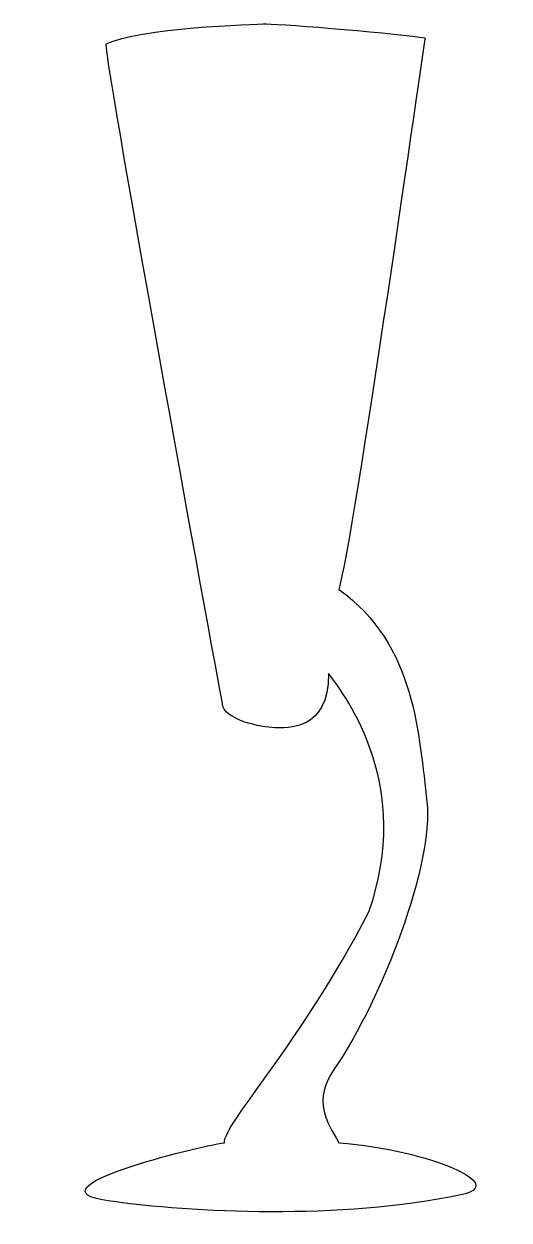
# Model space of a CAD drawing. Header units: centimetres. Extents: x -3.4 to 3, y -7.9 to 7.8.
import ezdxf

# ---------------------------------------------------------------- set-up
doc = ezdxf.new("R2010")
doc.units = ezdxf.units.CM
doc.header["$MEASUREMENT"] = 0
doc.layers.add('Camada 1', color=7, linetype='Continuous')

msp = doc.modelspace()

# ---------------------------------------------------------------- linework, layer by layer
at = {"layer": 'Camada 1'}
msp.add_open_spline([(-0.18464, 7.83788), (-0.34559, 7.83788), (-1.87797, 7.78496), (-2.30131, 7.5733), (-2.30131, 7.5733), (-2.30131, 7.22934), (-0.76673, -1.13149), (-0.76673, -1.13149), (-0.76673, -1.13149), (-0.76673, -1.34316), (-0.23756, -1.44899), (-0.07881, -1.44899), (-0.07881, -1.44899), (0.07994, -1.44899), (0.63557, -1.50191), (0.63557, -0.73461), (0.63557, -0.73461), (0.8737, -1.05211), (1.75415, -2.22361), (1.16622, -3.87725), (1.16622, -3.87725), (0.26664, -5.6235), (-0.74026, -6.66128), (-0.74026, -6.92586), (-0.74026, -6.92586), (-1.11068, -6.97878), (-3.38609, -7.5344), (-2.27484, -7.69315), (-2.27484, -7.69315), (-1.16359, -7.8519), (0.78406, -7.94665), (2.38183, -7.61377), (2.38183, -7.61377), (3.01683, -7.48148), (2.01141, -7.03169), (0.76787, -6.92585), (0.76787, -6.92585), (0.60912, -6.63481), (0.41666, -6.38398), (0.71495, -5.94689), (0.71495, -5.94689), (1.34995, -5.01643), (2.02818, -3.22554), (1.93203, -2.42793), (1.93203, -2.42793), (1.82768, -1.56213), (1.79093, -0.34947), (0.76786, 0.37665), (0.76786, 0.37665), (0.95307, 0.95873), (1.90557, 7.65269), (1.90557, 7.65269), (1.90557, 7.65269), (1.61453, 7.70559), (0.05349, 7.83788), (-0.18464, 7.83788)], degree=3, knots=[0, 0, 0, 0, 0.06666667, 0.06666667, 0.06666667, 0.06666667, 0.13333333, 0.13333333, 0.13333333, 0.13333333, 0.2, 0.2, 0.2, 0.2, 0.26666667, 0.26666667, 0.26666667, 0.26666667, 0.33333333, 0.33333333, 0.33333333, 0.33333333, 0.4, 0.4, 0.4, 0.4, 0.46666667, 0.46666667, 0.46666667, 0.46666667, 0.53333333, 0.53333333, 0.53333333, 0.53333333, 0.6, 0.6, 0.6, 0.6, 0.66666667, 0.66666667, 0.66666667, 0.66666667, 0.73333333, 0.73333333, 0.73333333, 0.73333333, 0.8, 0.8, 0.8, 0.8, 0.86666667, 0.86666667, 0.86666667, 0.86666667, 1, 1, 1, 1], dxfattribs=at)

doc.saveas('drawing.dxf')
